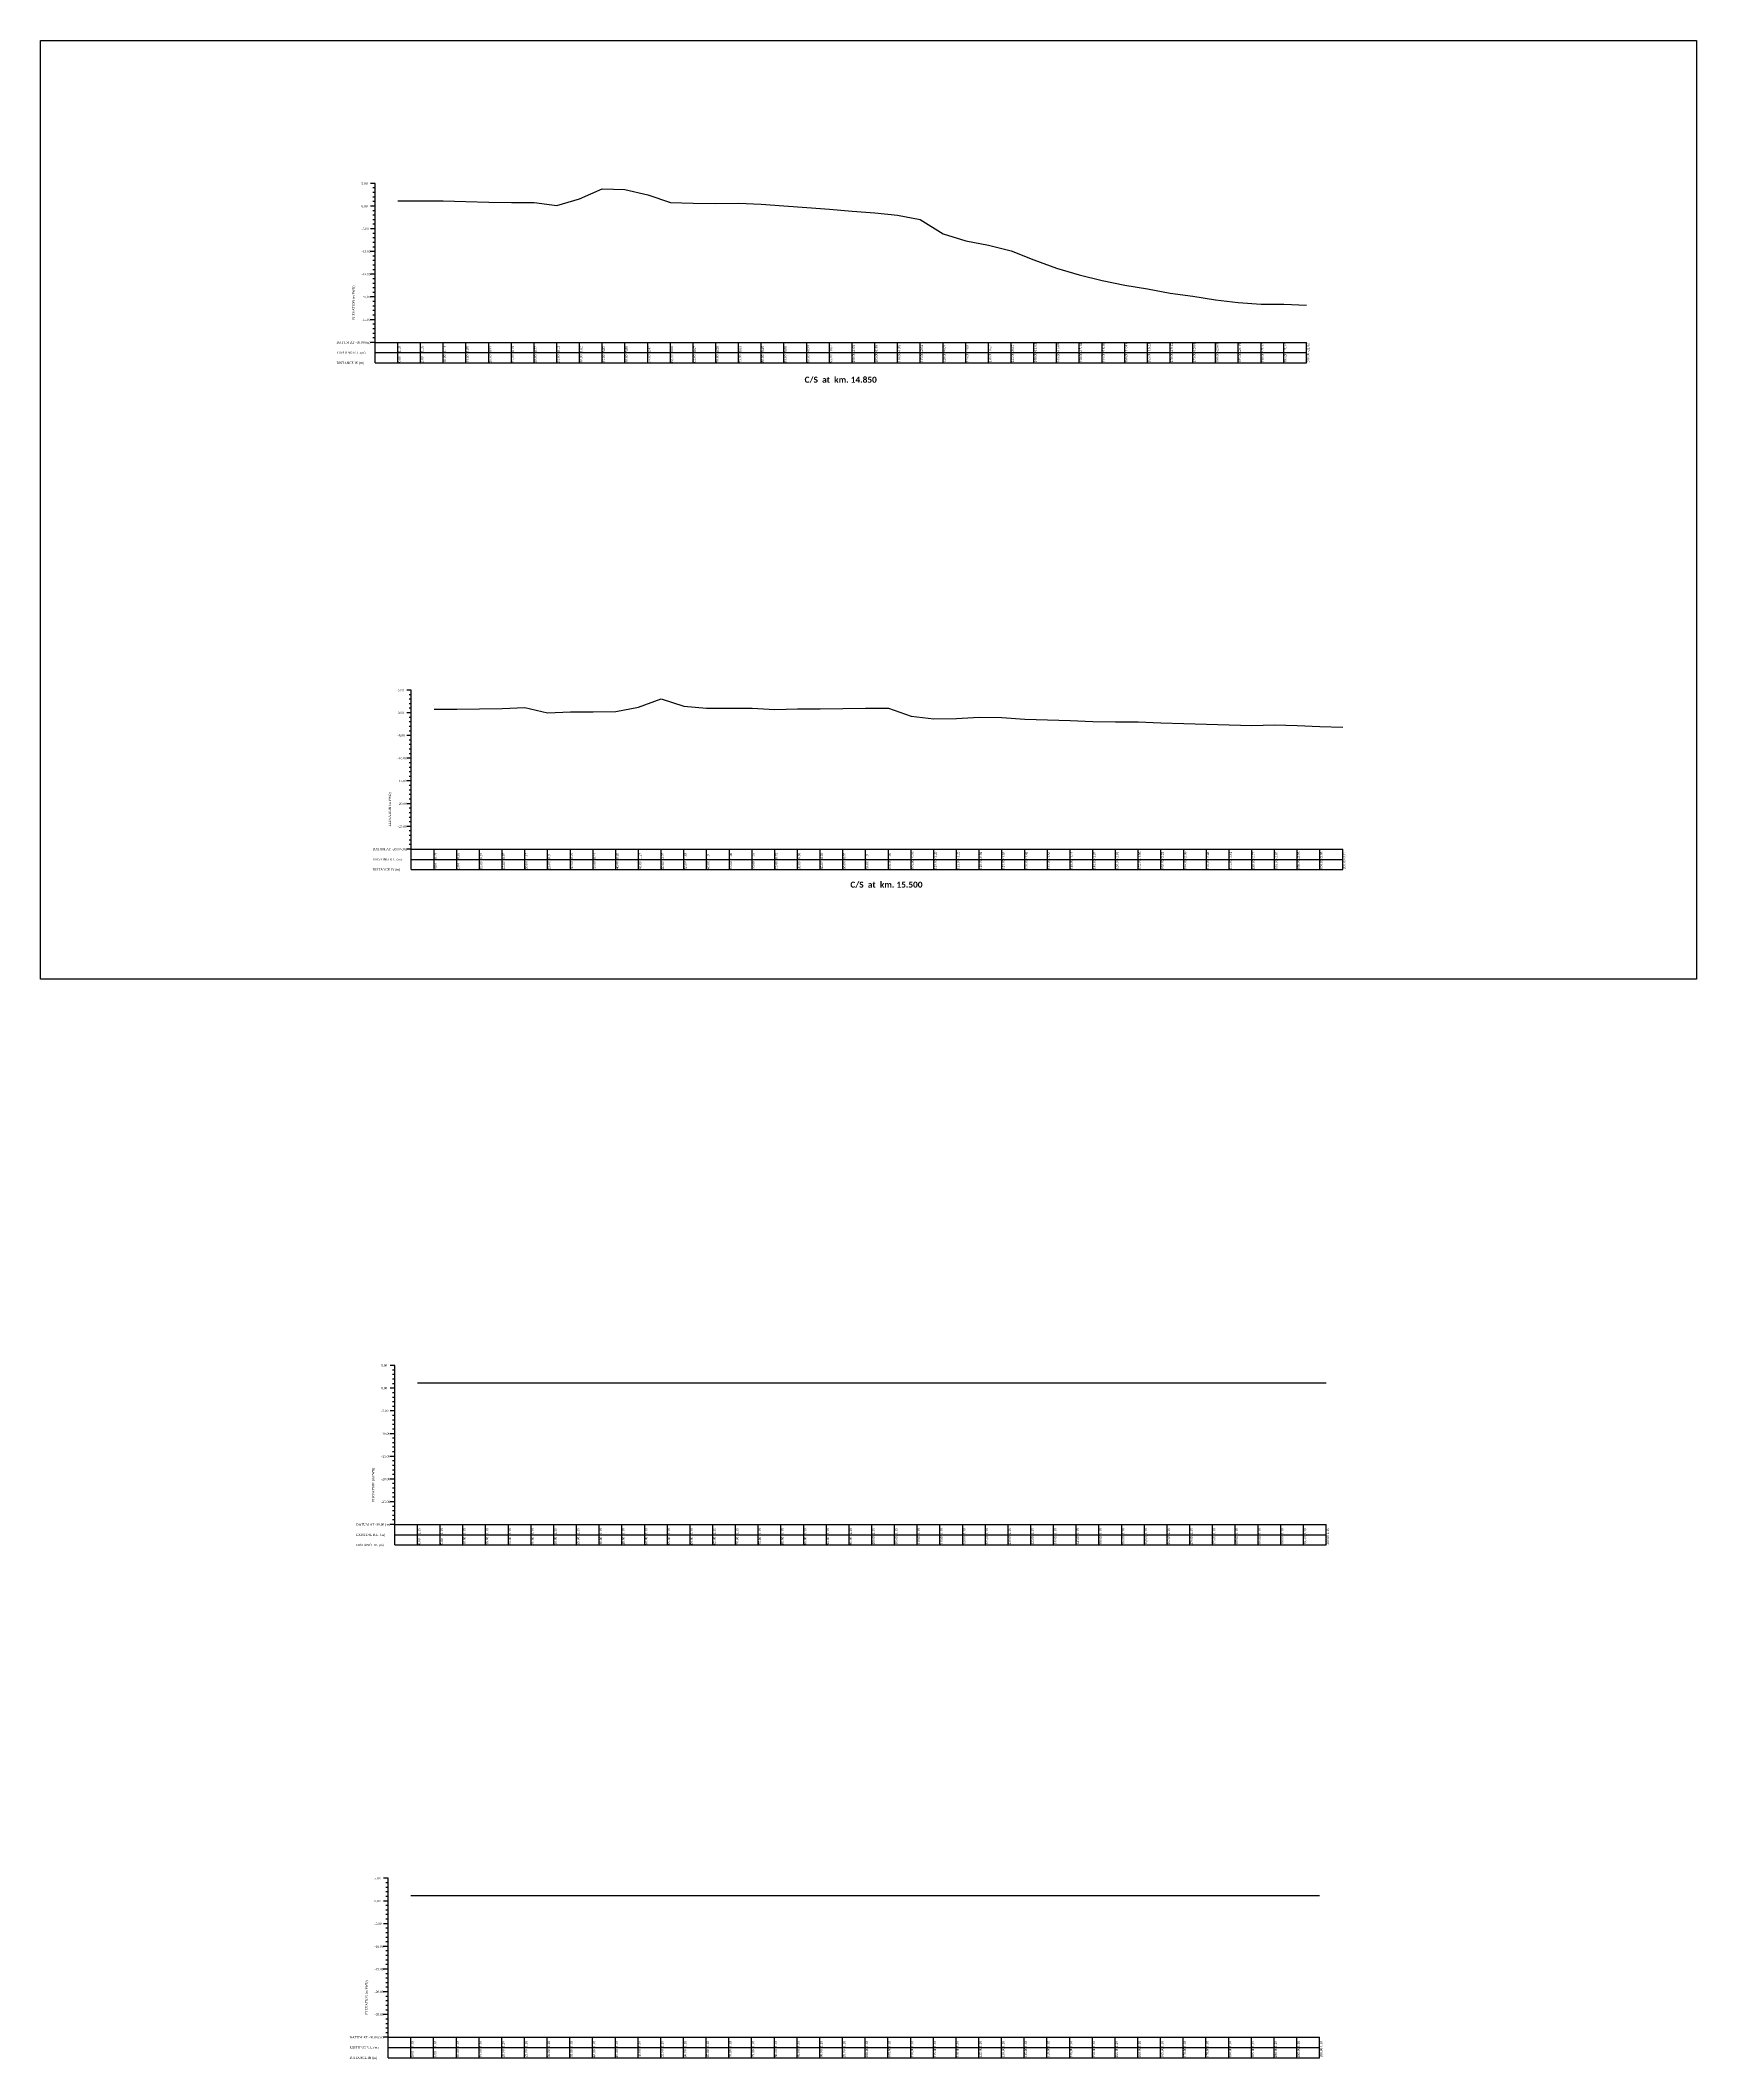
# Model space of a CAD drawing. Header units: metres. Extents: x -148477 to 168932, y -55673 to -2736.
# Drawn here: x 48241.1 to 48605.6, y -25485.1 to -25040.5 of the extents above; entities that cross this region are included whole.
import ezdxf

# ---------------------------------------------------------------- set-up
doc = ezdxf.new("R2010")
doc.units = ezdxf.units.M
doc.styles.add('liza', font='times.ttf', dxfattribs={"height": 2})
doc.styles.get("Standard").update_dxf_attribs({"font": 'times.ttf'})

msp = doc.modelspace()

# ---------------------------------------------------------------- linework, layer by layer
at = {"color": 6, "linetype": 'Continuous', "lineweight": -3, "ltscale": 0.5}
for p, q in [((48314.7465, -25072.0345), (48313.7465, -25072.0345)), ((48314.7465, -25073.0345), (48314.2465, -25073.0345)), ((48314.7465, -25074.0345), (48314.2465, -25074.0345)), ((48314.7465, -25075.0345), (48314.2465, -25075.0345)), ((48314.7465, -25111.5345), (48314.7465, -25072.0345)), ((48314.7465, -25077.0345), (48313.7465, -25077.0345)), ((48314.7465, -25076.0345), (48314.2465, -25076.0345)), ((48314.7465, -25078.0345), (48314.2465, -25078.0345)), ((48314.7465, -25079.0345), (48314.2465, -25079.0345)), ((48314.7465, -25082.0345), (48313.7465, -25082.0345)), ((48314.7465, -25080.0345), (48314.2465, -25080.0345)), ((48314.7465, -25081.0345), (48314.2465, -25081.0345)), ((48314.7465, -25083.0345), (48314.2465, -25083.0345)), ((48314.7465, -25084.0345), (48314.2465, -25084.0345)), ((48314.7465, -25087.0345), (48313.7465, -25087.0345)), ((48314.7465, -25085.0345), (48314.2465, -25085.0345)), ((48314.7465, -25086.0345), (48314.2465, -25086.0345)), ((48314.7465, -25088.0345), (48314.2465, -25088.0345)), ((48314.7465, -25092.0345), (48313.7465, -25092.0345)), ((48314.7465, -25089.0345), (48314.2465, -25089.0345)), ((48314.7465, -25090.0345), (48314.2465, -25090.0345)), ((48314.7465, -25091.0345), (48314.2465, -25091.0345)), ((48314.7465, -25093.0345), (48314.2465, -25093.0345)), ((48314.7465, -25097.0345), (48313.7465, -25097.0345)), ((48314.7465, -25094.0345), (48314.2465, -25094.0345)), ((48314.7465, -25095.0345), (48314.2465, -25095.0345)), ((48314.7465, -25096.0345), (48314.2465, -25096.0345)), ((48314.7465, -25102.0345), (48313.7465, -25102.0345)), ((48314.7465, -25098.0345), (48314.2465, -25098.0345)), ((48314.7465, -25099.0345), (48314.2465, -25099.0345)), ((48314.7465, -25100.0345), (48314.2465, -25100.0345)), ((48314.7465, -25101.0345), (48314.2465, -25101.0345)), ((48314.7465, -25103.0345), (48314.2465, -25103.0345)), ((48314.7465, -25104.0345), (48314.2465, -25104.0345)), ((48314.7465, -25105.0345), (48314.2465, -25105.0345)), ((48314.7465, -25106.0345), (48314.2465, -25106.0345)), ((48314.7465, -25107.0345), (48313.7465, -25107.0345)), ((48314.7465, -25107.0345), (48519.7465, -25107.0345)), ((48314.7465, -25109.2845), (48519.7465, -25109.2845)), ((48319.7465, -25111.5345), (48319.7465, -25107.0345)), ((48324.7465, -25111.5345), (48324.7465, -25107.0345)), ((48329.7465, -25111.5345), (48329.7465, -25107.0345)), ((48334.7465, -25111.5345), (48334.7465, -25107.0345)), ((48339.7465, -25111.5345), (48339.7465, -25107.0345)), ((48344.7465, -25111.5345), (48344.7465, -25107.0345)), ((48349.7465, -25111.5345), (48349.7465, -25107.0345)), ((48354.7465, -25111.5345), (48354.7465, -25107.0345)), ((48359.7465, -25111.5345), (48359.7465, -25107.0345)), ((48364.7465, -25111.5345), (48364.7465, -25107.0345)), ((48369.7465, -25111.5345), (48369.7465, -25107.0345)), ((48374.7465, -25111.5345), (48374.7465, -25107.0345)), ((48379.7465, -25111.5345), (48379.7465, -25107.0345)), ((48384.7465, -25111.5345), (48384.7465, -25107.0345)), ((48389.7465, -25111.5345), (48389.7465, -25107.0345)), ((48394.7465, -25111.5345), (48394.7465, -25107.0345)), ((48399.7465, -25111.5345), (48399.7465, -25107.0345)), ((48404.7465, -25111.5345), (48404.7465, -25107.0345)), ((48409.7465, -25111.5345), (48409.7465, -25107.0345)), ((48414.7465, -25111.5345), (48414.7465, -25107.0345)), ((48419.7465, -25111.5345), (48419.7465, -25107.0345)), ((48424.7465, -25111.5345), (48424.7465, -25107.0345)), ((48429.7465, -25111.5345), (48429.7465, -25107.0345)), ((48434.7465, -25111.5345), (48434.7465, -25107.0345)), ((48439.7465, -25111.5345), (48439.7465, -25107.0345)), ((48444.7465, -25111.5345), (48444.7465, -25107.0345)), ((48449.7465, -25111.5345), (48449.7465, -25107.0345)), ((48454.7465, -25111.5345), (48454.7465, -25107.0345)), ((48459.7465, -25111.5345), (48459.7465, -25107.0345)), ((48464.7465, -25111.5345), (48464.7465, -25107.0345)), ((48469.7465, -25111.5345), (48469.7465, -25107.0345)), ((48474.7465, -25111.5345), (48474.7465, -25107.0345)), ((48479.7465, -25111.5345), (48479.7465, -25107.0345)), ((48484.7465, -25111.5345), (48484.7465, -25107.0345)), ((48489.7465, -25111.5345), (48489.7465, -25107.0345)), ((48494.7465, -25111.5345), (48494.7465, -25107.0345)), ((48499.7465, -25111.5345), (48499.7465, -25107.0345)), ((48504.7465, -25111.5345), (48504.7465, -25107.0345)), ((48509.7465, -25111.5345), (48509.7465, -25107.0345)), ((48514.7465, -25111.5345), (48514.7465, -25107.0345)), ((48519.7465, -25111.5345), (48519.7465, -25107.0345)), ((48314.7465, -25111.5345), (48519.7465, -25111.5345)), ((48322.72, -25183.5842), (48321.72, -25183.5842)), ((48322.72, -25184.5842), (48322.22, -25184.5842)), ((48322.72, -25185.5842), (48322.22, -25185.5842)), ((48322.72, -25223.0842), (48322.72, -25183.5842)), ((48322.72, -25188.5842), (48321.72, -25188.5842)), ((48322.72, -25186.5842), (48322.22, -25186.5842)), ((48322.72, -25187.5842), (48322.22, -25187.5842)), ((48322.72, -25189.5842), (48322.22, -25189.5842)), ((48322.72, -25190.5842), (48322.22, -25190.5842)), ((48322.72, -25193.5842), (48321.72, -25193.5842)), ((48322.72, -25191.5842), (48322.22, -25191.5842)), ((48322.72, -25192.5842), (48322.22, -25192.5842)), ((48322.72, -25194.5842), (48322.22, -25194.5842)), ((48322.72, -25198.5842), (48321.72, -25198.5842)), ((48322.72, -25195.5842), (48322.22, -25195.5842)), ((48322.72, -25196.5842), (48322.22, -25196.5842)), ((48322.72, -25197.5842), (48322.22, -25197.5842)), ((48322.72, -25199.5842), (48322.22, -25199.5842)), ((48322.72, -25203.5842), (48321.72, -25203.5842)), ((48322.72, -25200.5842), (48322.22, -25200.5842)), ((48322.72, -25201.5842), (48322.22, -25201.5842)), ((48322.72, -25202.5842), (48322.22, -25202.5842)), ((48322.72, -25208.5842), (48321.72, -25208.5842)), ((48322.72, -25204.5842), (48322.22, -25204.5842)), ((48322.72, -25205.5842), (48322.22, -25205.5842)), ((48322.72, -25206.5842), (48322.22, -25206.5842)), ((48322.72, -25207.5842), (48322.22, -25207.5842)), ((48322.72, -25209.5842), (48322.22, -25209.5842)), ((48322.72, -25210.5842), (48322.22, -25210.5842)), ((48322.72, -25211.5842), (48322.22, -25211.5842)), ((48322.72, -25212.5842), (48322.22, -25212.5842)), ((48322.72, -25213.5842), (48321.72, -25213.5842)), ((48322.72, -25214.5842), (48322.22, -25214.5842)), ((48322.72, -25215.5842), (48322.22, -25215.5842)), ((48322.72, -25216.5842), (48322.22, -25216.5842)), ((48322.72, -25217.5842), (48322.22, -25217.5842)), ((48322.72, -25218.5842), (48321.72, -25218.5842)), ((48322.72, -25218.5842), (48527.72, -25218.5842)), ((48322.72, -25220.8342), (48527.72, -25220.8342)), ((48327.72, -25223.0842), (48327.72, -25218.5842)), ((48332.72, -25223.0842), (48332.72, -25218.5842)), ((48337.72, -25223.0842), (48337.72, -25218.5842)), ((48342.72, -25223.0842), (48342.72, -25218.5842)), ((48347.72, -25223.0842), (48347.72, -25218.5842)), ((48352.72, -25223.0842), (48352.72, -25218.5842)), ((48357.72, -25223.0842), (48357.72, -25218.5842)), ((48362.72, -25223.0842), (48362.72, -25218.5842)), ((48367.72, -25223.0842), (48367.72, -25218.5842)), ((48372.72, -25223.0842), (48372.72, -25218.5842)), ((48377.72, -25223.0842), (48377.72, -25218.5842)), ((48382.72, -25223.0842), (48382.72, -25218.5842)), ((48387.72, -25223.0842), (48387.72, -25218.5842)), ((48392.72, -25223.0842), (48392.72, -25218.5842)), ((48397.72, -25223.0842), (48397.72, -25218.5842)), ((48402.72, -25223.0842), (48402.72, -25218.5842)), ((48407.72, -25223.0842), (48407.72, -25218.5842)), ((48412.72, -25223.0842), (48412.72, -25218.5842)), ((48417.72, -25223.0842), (48417.72, -25218.5842)), ((48422.72, -25223.0842), (48422.72, -25218.5842)), ((48427.72, -25223.0842), (48427.72, -25218.5842)), ((48432.72, -25223.0842), (48432.72, -25218.5842)), ((48437.72, -25223.0842), (48437.72, -25218.5842)), ((48442.72, -25223.0842), (48442.72, -25218.5842)), ((48447.72, -25223.0842), (48447.72, -25218.5842)), ((48452.72, -25223.0842), (48452.72, -25218.5842)), ((48457.72, -25223.0842), (48457.72, -25218.5842)), ((48462.72, -25223.0842), (48462.72, -25218.5842)), ((48467.72, -25223.0842), (48467.72, -25218.5842)), ((48472.72, -25223.0842), (48472.72, -25218.5842)), ((48477.72, -25223.0842), (48477.72, -25218.5842)), ((48482.72, -25223.0842), (48482.72, -25218.5842)), ((48487.72, -25223.0842), (48487.72, -25218.5842)), ((48492.72, -25223.0842), (48492.72, -25218.5842)), ((48497.72, -25223.0842), (48497.72, -25218.5842)), ((48502.72, -25223.0842), (48502.72, -25218.5842)), ((48507.72, -25223.0842), (48507.72, -25218.5842)), ((48512.72, -25223.0842), (48512.72, -25218.5842)), ((48517.72, -25223.0842), (48517.72, -25218.5842)), ((48522.72, -25223.0842), (48522.72, -25218.5842)), ((48527.72, -25223.0842), (48527.72, -25218.5842)), ((48322.72, -25223.0842), (48527.72, -25223.0842)), ((48319.0794, -25332.2682), (48318.0794, -25332.2682)), ((48319.0794, -25371.7682), (48319.0794, -25332.2682)), ((48319.0794, -25337.2682), (48318.0794, -25337.2682)), ((48319.0794, -25333.2682), (48318.5794, -25333.2682)), ((48319.0794, -25334.2682), (48318.5794, -25334.2682)), ((48319.0794, -25335.2682), (48318.5794, -25335.2682)), ((48319.0794, -25336.2682), (48318.5794, -25336.2682)), ((48324.0794, -25336.0882), (48329.0794, -25336.0882)), ((48329.0794, -25336.0882), (48334.0794, -25336.0882)), ((48334.0794, -25336.0882), (48339.0794, -25336.0882)), ((48339.0794, -25336.0882), (48344.0794, -25336.0882)), ((48344.0794, -25336.0882), (48349.0794, -25336.0882)), ((48349.0794, -25336.0882), (48354.0794, -25336.0882)), ((48354.0794, -25336.0882), (48359.0794, -25336.0882)), ((48359.0794, -25336.0882), (48364.0794, -25336.0882)), ((48364.0794, -25336.0882), (48369.0794, -25336.0882)), ((48369.0794, -25336.0882), (48374.0794, -25336.0882)), ((48374.0794, -25336.0882), (48379.0794, -25336.0882)), ((48379.0794, -25336.0882), (48384.0794, -25336.0882)), ((48384.0794, -25336.0882), (48389.0794, -25336.0882)), ((48389.0794, -25336.0882), (48394.0794, -25336.0882)), ((48394.0794, -25336.0882), (48399.0794, -25336.0882)), ((48399.0794, -25336.0882), (48404.0794, -25336.0882)), ((48404.0794, -25336.0882), (48409.0794, -25336.0882)), ((48409.0794, -25336.0882), (48414.0794, -25336.0882)), ((48414.0794, -25336.0882), (48419.0794, -25336.0882)), ((48419.0794, -25336.0882), (48424.0794, -25336.0882)), ((48424.0794, -25336.0882), (48429.0794, -25336.0882)), ((48429.0794, -25336.0882), (48434.0794, -25336.0882)), ((48434.0794, -25336.0882), (48439.0794, -25336.0882)), ((48439.0794, -25336.0882), (48444.0794, -25336.0882)), ((48444.0794, -25336.0882), (48449.0794, -25336.0882)), ((48449.0794, -25336.0882), (48454.0794, -25336.0882)), ((48454.0794, -25336.0882), (48459.0794, -25336.0882)), ((48459.0794, -25336.0882), (48464.0794, -25336.0882)), ((48464.0794, -25336.0882), (48469.0794, -25336.0882)), ((48469.0794, -25336.0882), (48474.0794, -25336.0882)), ((48474.0794, -25336.0882), (48479.0794, -25336.0882)), ((48479.0794, -25336.0882), (48484.0794, -25336.0882)), ((48484.0794, -25336.0882), (48489.0794, -25336.0882)), ((48489.0794, -25336.0882), (48494.0794, -25336.0882)), ((48494.0794, -25336.0882), (48499.0794, -25336.0882)), ((48499.0794, -25336.0882), (48504.0794, -25336.0882)), ((48504.0794, -25336.0882), (48509.0794, -25336.0882)), ((48509.0794, -25336.0882), (48514.0794, -25336.0882)), ((48514.0794, -25336.0882), (48519.0794, -25336.0882)), ((48519.0794, -25336.0882), (48524.0794, -25336.0882)), ((48319.0794, -25338.2682), (48318.5794, -25338.2682)), ((48319.0794, -25339.2682), (48318.5794, -25339.2682)), ((48319.0794, -25340.2682), (48318.5794, -25340.2682)), ((48319.0794, -25341.2682), (48318.5794, -25341.2682)), ((48319.0794, -25342.2682), (48318.0794, -25342.2682)), ((48319.0794, -25343.2682), (48318.5794, -25343.2682)), ((48319.0794, -25344.2682), (48318.5794, -25344.2682)), ((48319.0794, -25345.2682), (48318.5794, -25345.2682)), ((48319.0794, -25346.2682), (48318.5794, -25346.2682)), ((48319.0794, -25347.2682), (48318.0794, -25347.2682)), ((48319.0794, -25348.2682), (48318.5794, -25348.2682)), ((48319.0794, -25349.2682), (48318.5794, -25349.2682)), ((48319.0794, -25350.2682), (48318.5794, -25350.2682)), ((48319.0794, -25352.2682), (48318.0794, -25352.2682)), ((48319.0794, -25351.2682), (48318.5794, -25351.2682)), ((48319.0794, -25353.2682), (48318.5794, -25353.2682)), ((48319.0794, -25354.2682), (48318.5794, -25354.2682)), ((48319.0794, -25355.2682), (48318.5794, -25355.2682)), ((48319.0794, -25357.2682), (48318.0794, -25357.2682)), ((48319.0794, -25356.2682), (48318.5794, -25356.2682)), ((48319.0794, -25358.2682), (48318.5794, -25358.2682)), ((48319.0794, -25359.2682), (48318.5794, -25359.2682)), ((48319.0794, -25362.2682), (48318.0794, -25362.2682)), ((48319.0794, -25360.2682), (48318.5794, -25360.2682)), ((48319.0794, -25361.2682), (48318.5794, -25361.2682)), ((48319.0794, -25363.2682), (48318.5794, -25363.2682)), ((48319.0794, -25364.2682), (48318.5794, -25364.2682)), ((48319.0794, -25367.2682), (48318.0794, -25367.2682)), ((48319.0794, -25365.2682), (48318.5794, -25365.2682)), ((48319.0794, -25366.2682), (48318.5794, -25366.2682)), ((48319.0794, -25367.2682), (48524.0794, -25367.2682)), ((48324.0794, -25371.7682), (48324.0794, -25367.2682)), ((48329.0794, -25371.7682), (48329.0794, -25367.2682)), ((48334.0794, -25371.7682), (48334.0794, -25367.2682)), ((48339.0794, -25371.7682), (48339.0794, -25367.2682)), ((48344.0794, -25371.7682), (48344.0794, -25367.2682)), ((48349.0794, -25371.7682), (48349.0794, -25367.2682)), ((48354.0794, -25371.7682), (48354.0794, -25367.2682)), ((48359.0794, -25371.7682), (48359.0794, -25367.2682)), ((48364.0794, -25371.7682), (48364.0794, -25367.2682)), ((48369.0794, -25371.7682), (48369.0794, -25367.2682)), ((48374.0794, -25371.7682), (48374.0794, -25367.2682)), ((48379.0794, -25371.7682), (48379.0794, -25367.2682)), ((48384.0794, -25371.7682), (48384.0794, -25367.2682)), ((48389.0794, -25371.7682), (48389.0794, -25367.2682)), ((48394.0794, -25371.7682), (48394.0794, -25367.2682)), ((48399.0794, -25371.7682), (48399.0794, -25367.2682)), ((48404.0794, -25371.7682), (48404.0794, -25367.2682)), ((48409.0794, -25371.7682), (48409.0794, -25367.2682)), ((48414.0794, -25371.7682), (48414.0794, -25367.2682)), ((48419.0794, -25371.7682), (48419.0794, -25367.2682)), ((48424.0794, -25371.7682), (48424.0794, -25367.2682)), ((48429.0794, -25371.7682), (48429.0794, -25367.2682)), ((48434.0794, -25371.7682), (48434.0794, -25367.2682)), ((48439.0794, -25371.7682), (48439.0794, -25367.2682)), ((48444.0794, -25371.7682), (48444.0794, -25367.2682)), ((48449.0794, -25371.7682), (48449.0794, -25367.2682)), ((48454.0794, -25371.7682), (48454.0794, -25367.2682)), ((48459.0794, -25371.7682), (48459.0794, -25367.2682)), ((48464.0794, -25371.7682), (48464.0794, -25367.2682)), ((48469.0794, -25371.7682), (48469.0794, -25367.2682)), ((48474.0794, -25371.7682), (48474.0794, -25367.2682)), ((48479.0794, -25371.7682), (48479.0794, -25367.2682)), ((48484.0794, -25371.7682), (48484.0794, -25367.2682)), ((48489.0794, -25371.7682), (48489.0794, -25367.2682)), ((48494.0794, -25371.7682), (48494.0794, -25367.2682)), ((48499.0794, -25371.7682), (48499.0794, -25367.2682)), ((48504.0794, -25371.7682), (48504.0794, -25367.2682)), ((48509.0794, -25371.7682), (48509.0794, -25367.2682)), ((48514.0794, -25371.7682), (48514.0794, -25367.2682)), ((48519.0794, -25371.7682), (48519.0794, -25367.2682)), ((48524.0794, -25371.7682), (48524.0794, -25367.2682)), ((48319.0794, -25369.5182), (48524.0794, -25369.5182)), ((48319.0794, -25371.7682), (48524.0794, -25371.7682)), ((48317.6278, -25445.1511), (48316.6278, -25445.1511)), ((48317.6278, -25446.1511), (48317.1278, -25446.1511)), ((48317.6278, -25447.1511), (48317.1278, -25447.1511)), ((48317.6278, -25448.1511), (48317.1278, -25448.1511)), ((48317.6278, -25484.6511), (48317.6278, -25445.1511)), ((48317.6278, -25450.1511), (48316.6278, -25450.1511)), ((48317.6278, -25449.1511), (48317.1278, -25449.1511)), ((48317.6278, -25451.1511), (48317.1278, -25451.1511)), ((48317.6278, -25452.1511), (48317.1278, -25452.1511)), ((48317.6278, -25453.1511), (48317.1278, -25453.1511)), ((48322.6278, -25448.9711), (48327.6278, -25448.9711)), ((48327.6278, -25448.9711), (48332.6278, -25448.9711)), ((48332.6278, -25448.9711), (48337.6278, -25448.9711)), ((48337.6278, -25448.9711), (48342.6278, -25448.9711)), ((48342.6278, -25448.9711), (48347.6278, -25448.9711)), ((48347.6278, -25448.9711), (48352.6278, -25448.9711)), ((48352.6278, -25448.9711), (48357.6278, -25448.9711)), ((48357.6278, -25448.9711), (48362.6278, -25448.9711)), ((48362.6278, -25448.9711), (48367.6278, -25448.9711)), ((48367.6278, -25448.9711), (48372.6278, -25448.9711)), ((48372.6278, -25448.9711), (48377.6278, -25448.9711)), ((48377.6278, -25448.9711), (48382.6278, -25448.9711)), ((48382.6278, -25448.9711), (48387.6278, -25448.9711)), ((48387.6278, -25448.9711), (48392.6278, -25448.9711)), ((48392.6278, -25448.9711), (48397.6278, -25448.9711)), ((48397.6278, -25448.9711), (48402.6278, -25448.9711)), ((48402.6278, -25448.9711), (48407.6278, -25448.9711)), ((48407.6278, -25448.9711), (48412.6278, -25448.9711)), ((48412.6278, -25448.9711), (48417.6278, -25448.9711)), ((48417.6278, -25448.9711), (48422.6278, -25448.9711)), ((48422.6278, -25448.9711), (48427.6278, -25448.9711)), ((48427.6278, -25448.9711), (48432.6278, -25448.9711)), ((48432.6278, -25448.9711), (48437.6278, -25448.9711)), ((48437.6278, -25448.9711), (48442.6278, -25448.9711)), ((48442.6278, -25448.9711), (48447.6278, -25448.9711)), ((48447.6278, -25448.9711), (48452.6278, -25448.9711)), ((48452.6278, -25448.9711), (48457.6278, -25448.9711)), ((48457.6278, -25448.9711), (48462.6278, -25448.9711)), ((48462.6278, -25448.9711), (48467.6278, -25448.9711)), ((48467.6278, -25448.9711), (48472.6278, -25448.9711)), ((48472.6278, -25448.9711), (48477.6278, -25448.9711)), ((48477.6278, -25448.9711), (48482.6278, -25448.9711)), ((48482.6278, -25448.9711), (48487.6278, -25448.9711)), ((48487.6278, -25448.9711), (48492.6278, -25448.9711)), ((48492.6278, -25448.9711), (48497.6278, -25448.9711)), ((48497.6278, -25448.9711), (48502.6278, -25448.9711)), ((48502.6278, -25448.9711), (48507.6278, -25448.9711)), ((48507.6278, -25448.9711), (48512.6278, -25448.9711)), ((48512.6278, -25448.9711), (48517.6278, -25448.9711)), ((48517.6278, -25448.9711), (48522.6278, -25448.9711)), ((48317.6278, -25455.1511), (48316.6278, -25455.1511)), ((48317.6278, -25454.1511), (48317.1278, -25454.1511)), ((48317.6278, -25456.1511), (48317.1278, -25456.1511)), ((48317.6278, -25457.1511), (48317.1278, -25457.1511)), ((48317.6278, -25460.1511), (48316.6278, -25460.1511)), ((48317.6278, -25458.1511), (48317.1278, -25458.1511)), ((48317.6278, -25459.1511), (48317.1278, -25459.1511)), ((48317.6278, -25461.1511), (48317.1278, -25461.1511)), ((48317.6278, -25465.1511), (48316.6278, -25465.1511)), ((48317.6278, -25462.1511), (48317.1278, -25462.1511)), ((48317.6278, -25463.1511), (48317.1278, -25463.1511)), ((48317.6278, -25464.1511), (48317.1278, -25464.1511)), ((48317.6278, -25466.1511), (48317.1278, -25466.1511)), ((48317.6278, -25470.1511), (48316.6278, -25470.1511)), ((48317.6278, -25467.1511), (48317.1278, -25467.1511)), ((48317.6278, -25468.1511), (48317.1278, -25468.1511)), ((48317.6278, -25469.1511), (48317.1278, -25469.1511)), ((48317.6278, -25475.1511), (48316.6278, -25475.1511)), ((48317.6278, -25471.1511), (48317.1278, -25471.1511)), ((48317.6278, -25472.1511), (48317.1278, -25472.1511)), ((48317.6278, -25473.1511), (48317.1278, -25473.1511)), ((48317.6278, -25474.1511), (48317.1278, -25474.1511)), ((48317.6278, -25476.1511), (48317.1278, -25476.1511)), ((48317.6278, -25477.1511), (48317.1278, -25477.1511)), ((48317.6278, -25478.1511), (48317.1278, -25478.1511)), ((48317.6278, -25479.1511), (48317.1278, -25479.1511)), ((48317.6278, -25480.1511), (48316.6278, -25480.1511)), ((48317.6278, -25480.1511), (48522.6278, -25480.1511)), ((48317.6278, -25482.4011), (48522.6278, -25482.4011)), ((48322.6278, -25484.6511), (48322.6278, -25480.1511)), ((48327.6278, -25484.6511), (48327.6278, -25480.1511)), ((48332.6278, -25484.6511), (48332.6278, -25480.1511)), ((48337.6278, -25484.6511), (48337.6278, -25480.1511)), ((48342.6278, -25484.6511), (48342.6278, -25480.1511)), ((48347.6278, -25484.6511), (48347.6278, -25480.1511)), ((48352.6278, -25484.6511), (48352.6278, -25480.1511)), ((48357.6278, -25484.6511), (48357.6278, -25480.1511)), ((48362.6278, -25484.6511), (48362.6278, -25480.1511)), ((48367.6278, -25484.6511), (48367.6278, -25480.1511)), ((48372.6278, -25484.6511), (48372.6278, -25480.1511)), ((48377.6278, -25484.6511), (48377.6278, -25480.1511)), ((48382.6278, -25484.6511), (48382.6278, -25480.1511)), ((48387.6278, -25484.6511), (48387.6278, -25480.1511)), ((48392.6278, -25484.6511), (48392.6278, -25480.1511)), ((48397.6278, -25484.6511), (48397.6278, -25480.1511)), ((48402.6278, -25484.6511), (48402.6278, -25480.1511)), ((48407.6278, -25484.6511), (48407.6278, -25480.1511)), ((48412.6278, -25484.6511), (48412.6278, -25480.1511)), ((48417.6278, -25484.6511), (48417.6278, -25480.1511)), ((48422.6278, -25484.6511), (48422.6278, -25480.1511)), ((48427.6278, -25484.6511), (48427.6278, -25480.1511)), ((48432.6278, -25484.6511), (48432.6278, -25480.1511)), ((48437.6278, -25484.6511), (48437.6278, -25480.1511)), ((48442.6278, -25484.6511), (48442.6278, -25480.1511)), ((48447.6278, -25484.6511), (48447.6278, -25480.1511)), ((48452.6278, -25484.6511), (48452.6278, -25480.1511)), ((48457.6278, -25484.6511), (48457.6278, -25480.1511)), ((48462.6278, -25484.6511), (48462.6278, -25480.1511)), ((48467.6278, -25484.6511), (48467.6278, -25480.1511)), ((48472.6278, -25484.6511), (48472.6278, -25480.1511)), ((48477.6278, -25484.6511), (48477.6278, -25480.1511)), ((48482.6278, -25484.6511), (48482.6278, -25480.1511)), ((48487.6278, -25484.6511), (48487.6278, -25480.1511)), ((48492.6278, -25484.6511), (48492.6278, -25480.1511)), ((48497.6278, -25484.6511), (48497.6278, -25480.1511)), ((48502.6278, -25484.6511), (48502.6278, -25480.1511)), ((48507.6278, -25484.6511), (48507.6278, -25480.1511)), ((48512.6278, -25484.6511), (48512.6278, -25480.1511)), ((48517.6278, -25484.6511), (48517.6278, -25480.1511)), ((48522.6278, -25484.6511), (48522.6278, -25480.1511)), ((48317.6278, -25484.6511), (48522.6278, -25484.6511))]:
    msp.add_line(p, q, dxfattribs=at)
msp.add_lwpolyline([(48241.0728, -25040.5437), (48605.6196, -25040.5437), (48605.6196, -25247.1853), (48241.0728, -25247.1853)], close=True, dxfattribs=at)
for points in [[(48319.7465, -25075.8545), (48324.7465, -25075.8745), (48329.7465, -25075.8945), (48334.7465, -25075.9845), (48339.7465, -25076.1245), (48344.7465, -25076.2445), (48349.7465, -25076.2645), (48354.7465, -25076.9245), (48359.7465, -25075.4145), (48364.7465, -25073.2145), (48369.7465, -25073.3545), (48374.7465, -25074.5645), (48379.7465, -25076.2345), (48384.7465, -25076.3645), (48389.7465, -25076.4545), (48394.7465, -25076.4045), (48399.7465, -25076.5845), (48404.7465, -25076.9545), (48409.7465, -25077.3245), (48414.7465, -25077.7045), (48419.7465, -25078.1145), (48424.7465, -25078.5245), (48429.7465, -25079.0245), (48434.7465, -25079.9745), (48439.7465, -25083.1245), (48444.7465, -25084.6645), (48449.7465, -25085.6045), (48454.7465, -25086.8845), (48459.7465, -25088.8645), (48464.7465, -25090.6945), (48469.7465, -25092.1745), (48474.7465, -25093.3945), (48479.7465, -25094.4645), (48484.7465, -25095.2645), (48489.7465, -25096.1845), (48494.7465, -25096.8745), (48499.7465, -25097.6345), (48504.7465, -25098.2245), (48509.7465, -25098.6045), (48514.7465, -25098.6045), (48519.7465, -25098.8545)], [(48327.72, -25187.7942), (48332.72, -25187.7542), (48337.72, -25187.7142), (48342.72, -25187.6142), (48347.72, -25187.4142), (48352.72, -25188.5742), (48357.72, -25188.3342), (48362.72, -25188.3542), (48367.72, -25188.3042), (48372.72, -25187.3142), (48377.72, -25185.5142), (48382.72, -25187.1042), (48387.72, -25187.5742), (48392.72, -25187.5242), (48397.72, -25187.5542), (48402.72, -25187.8342), (48407.72, -25187.7042), (48412.72, -25187.6642), (48417.72, -25187.6142), (48422.72, -25187.5742), (48427.72, -25187.5342), (48432.72, -25189.3442), (48437.72, -25189.9142), (48442.72, -25189.8142), (48447.72, -25189.5042), (48452.72, -25189.6342), (48457.72, -25190.0042), (48462.72, -25190.1042), (48467.72, -25190.2942), (48472.72, -25190.4542), (48477.72, -25190.5942), (48482.72, -25190.5442), (48487.72, -25190.8042), (48492.72, -25190.9442), (48497.72, -25191.0642), (48502.72, -25191.1942), (48507.72, -25191.3542), (48512.72, -25191.2542), (48517.72, -25191.3442), (48522.72, -25191.5642), (48527.72, -25191.7542)]]:
    msp.add_lwpolyline(points, dxfattribs=at)

# ---------------------------------------------------------------- texts
at = {"color": 6, "linetype": 'Continuous', "lineweight": -3, "ltscale": 0.5, "char_height": 0.5, "attachment_point": 1, "style": 'liza'}
for s, insert, width in [('5.00', (48311.7465, -25071.7845), 2), ('0.00', (48311.7465, -25076.7845), 2), ('-5.00', (48311.7465, -25081.7845), 2), ('-10.00', (48311.7465, -25086.7845), 2), ('-15.00', (48311.7465, -25091.7845), 2), ('-20.00', (48311.7465, -25096.7845), 2), ('-25.00', (48311.7465, -25101.7845), 2), ('DATUM AT -30.00 (m)', (48306.2465, -25106.7845), 7.5), ('EXISTING R.L. (m)', (48306.2465, -25109.0345), 7.5), ('DISTANCE IN (m)', (48306.2465, -25111.2845), 7.5), ('5.00', (48319.72, -25183.3342), 2), ('0.00', (48319.72, -25188.3342), 2), ('-5.00', (48319.72, -25193.3342), 2), ('-10.00', (48319.72, -25198.3342), 2), ('-15.00', (48319.72, -25203.3342), 2), ('-20.00', (48319.72, -25208.3342), 2), ('-25.00', (48319.72, -25213.3342), 2), ('DATUM AT -30.00 (m)', (48314.22, -25218.3342), 7.5), ('EXISTING R.L. (m)', (48314.22, -25220.5842), 7.5), ('DISTANCE IN (m)', (48314.22, -25222.8342), 7.5), ('5.00', (48316.0794, -25332.0182), 2), ('0.00', (48316.0794, -25337.0182), 2), ('-5.00', (48316.0794, -25342.0182), 2), ('-10.00', (48316.0794, -25347.0182), 2), ('-15.00', (48316.0794, -25352.0182), 2), ('-20.00', (48316.0794, -25357.0182), 2), ('-25.00', (48316.0794, -25362.0182), 2), ('DATUM AT -30.00 (m)', (48310.5794, -25367.0182), 7.5), ('EXISTING R.L. (m)', (48310.5794, -25369.2682), 7.5), ('DISTANCE IN (m)', (48310.5794, -25371.5182), 7.5), ('5.00', (48314.6278, -25444.9011), 2), ('0.00', (48314.6278, -25449.9011), 2), ('-5.00', (48314.6278, -25454.9011), 2), ('-10.00', (48314.6278, -25459.9011), 2), ('-15.00', (48314.6278, -25464.9011), 2), ('-20.00', (48314.6278, -25469.9011), 2), ('-25.00', (48314.6278, -25474.9011), 2), ('DATUM AT -30.00 (m)', (48309.1278, -25479.9011), 7.5), ('EXISTING R.L. (m)', (48309.1278, -25482.1511), 7.5), ('DISTANCE IN (m)', (48309.1278, -25484.4011), 7.5)]:
    msp.add_mtext(s, dxfattribs=dict(at, insert=insert, width=width))
at = {"color": 6, "linetype": 'Continuous', "lineweight": -3, "ltscale": 0.5, "char_height": 0.5, "attachment_point": 1, "rotation": 90, "style": 'liza'}
for s, insert, width in [('ELEVATION (m PWD)', (48309.7465, -25102.0345), 10), ('1.18', (48319.8465, -25109.1845), 2.15), ('0.00', (48319.8465, -25111.4345), 2.15), ('5.00', (48324.8465, -25111.4345), 2.15), ('1.16', (48324.8465, -25109.1845), 2.15), ('10.00', (48329.8465, -25111.4345), 2.15), ('1.14', (48329.8465, -25109.1845), 2.15), ('1.05', (48334.8465, -25109.1845), 2.15), ('15.00', (48334.8465, -25111.4345), 2.15), ('0.91', (48339.8465, -25109.1845), 2.15), ('20.00', (48339.8465, -25111.4345), 2.15), ('0.79', (48344.8465, -25109.1845), 2.15), ('25.00', (48344.8465, -25111.4345), 2.15), ('0.77', (48349.8465, -25109.1845), 2.15), ('30.00', (48349.8465, -25111.4345), 2.15), ('0.11', (48354.8465, -25109.1845), 2.15), ('35.00', (48354.8465, -25111.4345), 2.15), ('40.00', (48359.8465, -25111.4345), 2.15), ('1.62', (48359.8465, -25109.1845), 2.15), ('3.82', (48364.8465, -25109.1845), 2.15), ('45.00', (48364.8465, -25111.4345), 2.15), ('3.68', (48369.8465, -25109.1845), 2.15), ('50.00', (48369.8465, -25111.4345), 2.15), ('55.00', (48374.8465, -25111.4345), 2.15), ('2.47', (48374.8465, -25109.1845), 2.15), ('0.80', (48379.8465, -25109.1845), 2.15), ('60.00', (48379.8465, -25111.4345), 2.15), ('0.67', (48384.8465, -25109.1845), 2.15), ('65.00', (48384.8465, -25111.4345), 2.15), ('0.58', (48389.8465, -25109.1845), 2.15), ('70.00', (48389.8465, -25111.4345), 2.15), ('0.63', (48394.8465, -25109.1845), 2.15), ('75.00', (48394.8465, -25111.4345), 2.15), ('0.45', (48399.8465, -25109.1845), 2.15), ('80.00', (48399.8465, -25111.4345), 2.15), ('0.08', (48404.8465, -25109.1845), 2.15), ('85.00', (48404.8465, -25111.4345), 2.15), ('-0.29', (48409.8465, -25109.1845), 2.15), ('90.00', (48409.8465, -25111.4345), 2.15), ('-0.67', (48414.8465, -25109.1845), 2.15), ('95.00', (48414.8465, -25111.4345), 2.15), ('-1.08', (48419.8465, -25109.1845), 2.15), ('100.00', (48419.8465, -25111.4345), 2.15), ('105.00', (48424.8465, -25111.4345), 2.15), ('-1.49', (48424.8465, -25109.1845), 2.15), ('110.00', (48429.8465, -25111.4345), 2.15), ('-1.99', (48429.8465, -25109.1845), 2.15), ('115.00', (48434.8465, -25111.4345), 2.15), ('-2.94', (48434.8465, -25109.1845), 2.15), ('-6.09', (48439.8465, -25109.1845), 2.15), ('120.00', (48439.8465, -25111.4345), 2.15), ('125.00', (48444.8465, -25111.4345), 2.15), ('-7.63', (48444.8465, -25109.1845), 2.15), ('-8.57', (48449.8465, -25109.1845), 2.15), ('130.00', (48449.8465, -25111.4345), 2.15), ('-9.85', (48454.8465, -25109.1845), 2.15), ('135.00', (48454.8465, -25111.4345), 2.15), ('-11.83', (48459.8465, -25109.1845), 2.15), ('140.00', (48459.8465, -25111.4345), 2.15), ('145.00', (48464.8465, -25111.4345), 2.15), ('-13.66', (48464.8465, -25109.1845), 2.15), ('150.00', (48469.8465, -25111.4345), 2.15), ('-15.14', (48469.8465, -25109.1845), 2.15), ('155.00', (48474.8465, -25111.4345), 2.15), ('-16.36', (48474.8465, -25109.1845), 2.15), ('160.00', (48479.8465, -25111.4345), 2.15), ('-17.43', (48479.8465, -25109.1845), 2.15), ('-18.23', (48484.8465, -25109.1845), 2.15), ('165.00', (48484.8465, -25111.4345), 2.15), ('170.00', (48489.8465, -25111.4345), 2.15), ('-19.15', (48489.8465, -25109.1845), 2.15), ('-19.84', (48494.8465, -25109.1845), 2.15), ('175.00', (48494.8465, -25111.4345), 2.15), ('-20.60', (48499.8465, -25109.1845), 2.15), ('180.00', (48499.8465, -25111.4345), 2.15), ('185.00', (48504.8465, -25111.4345), 2.15), ('-21.19', (48504.8465, -25109.1845), 2.15), ('190.00', (48509.8465, -25111.4345), 2.15), ('-21.57', (48509.8465, -25109.1845), 2.15), ('195.00', (48514.8465, -25111.4345), 2.15), ('-21.57', (48514.8465, -25109.1845), 2.15), ('-21.82', (48519.8465, -25109.1845), 2.15), ('200.00', (48519.8465, -25111.4345), 2.15), ('ELEVATION (m PWD)', (48317.72, -25213.5842), 10), ('0.79', (48327.82, -25220.7342), 2.15), ('0.00', (48327.82, -25222.9842), 2.15), ('0.83', (48332.82, -25220.7342), 2.15), ('5.00', (48332.82, -25222.9842), 2.15), ('0.87', (48337.82, -25220.7342), 2.15), ('10.00', (48337.82, -25222.9842), 2.15), ('0.97', (48342.82, -25220.7342), 2.15), ('15.00', (48342.82, -25222.9842), 2.15), ('20.00', (48347.82, -25222.9842), 2.15), ('1.17', (48347.82, -25220.7342), 2.15), ('0.01', (48352.82, -25220.7342), 2.15), ('25.00', (48352.82, -25222.9842), 2.15), ('0.25', (48357.82, -25220.7342), 2.15), ('30.00', (48357.82, -25222.9842), 2.15), ('0.23', (48362.82, -25220.7342), 2.15), ('35.00', (48362.82, -25222.9842), 2.15), ('0.28', (48367.82, -25220.7342), 2.15), ('40.00', (48367.82, -25222.9842), 2.15), ('45.00', (48372.82, -25222.9842), 2.15), ('1.27', (48372.82, -25220.7342), 2.15), ('3.07', (48377.82, -25220.7342), 2.15), ('50.00', (48377.82, -25222.9842), 2.15), ('1.48', (48382.82, -25220.7342), 2.15), ('55.00', (48382.82, -25222.9842), 2.15), ('1.01', (48387.82, -25220.7342), 2.15), ('60.00', (48387.82, -25222.9842), 2.15), ('1.06', (48392.82, -25220.7342), 2.15), ('65.00', (48392.82, -25222.9842), 2.15), ('1.03', (48397.82, -25220.7342), 2.15), ('70.00', (48397.82, -25222.9842), 2.15), ('0.75', (48402.82, -25220.7342), 2.15), ('75.00', (48402.82, -25222.9842), 2.15), ('0.88', (48407.82, -25220.7342), 2.15), ('80.00', (48407.82, -25222.9842), 2.15), ('0.92', (48412.82, -25220.7342), 2.15), ('85.00', (48412.82, -25222.9842), 2.15), ('0.97', (48417.82, -25220.7342), 2.15), ('90.00', (48417.82, -25222.9842), 2.15), ('1.01', (48422.82, -25220.7342), 2.15), ('95.00', (48422.82, -25222.9842), 2.15), ('1.05', (48427.82, -25220.7342), 2.15), ('100.00', (48427.82, -25222.9842), 2.15), ('-0.76', (48432.82, -25220.7342), 2.15), ('105.00', (48432.82, -25222.9842), 2.15), ('110.00', (48437.82, -25222.9842), 2.15), ('-1.33', (48437.82, -25220.7342), 2.15), ('115.00', (48442.82, -25222.9842), 2.15), ('-1.23', (48442.82, -25220.7342), 2.15), ('-0.92', (48447.82, -25220.7342), 2.15), ('120.00', (48447.82, -25222.9842), 2.15), ('-1.05', (48452.82, -25220.7342), 2.15), ('125.00', (48452.82, -25222.9842), 2.15), ('130.00', (48457.82, -25222.9842), 2.15), ('-1.42', (48457.82, -25220.7342), 2.15), ('135.00', (48462.82, -25222.9842), 2.15), ('-1.52', (48462.82, -25220.7342), 2.15), ('140.00', (48467.82, -25222.9842), 2.15), ('-1.71', (48467.82, -25220.7342), 2.15), ('-1.87', (48472.82, -25220.7342), 2.15), ('145.00', (48472.82, -25222.9842), 2.15), ('-2.01', (48477.82, -25220.7342), 2.15), ('150.00', (48477.82, -25222.9842), 2.15), ('155.00', (48482.82, -25222.9842), 2.15), ('-1.96', (48482.82, -25220.7342), 2.15), ('160.00', (48487.82, -25222.9842), 2.15), ('-2.22', (48487.82, -25220.7342), 2.15), ('165.00', (48492.82, -25222.9842), 2.15), ('-2.36', (48492.82, -25220.7342), 2.15), ('-2.48', (48497.82, -25220.7342), 2.15), ('170.00', (48497.82, -25222.9842), 2.15), ('175.00', (48502.82, -25222.9842), 2.15), ('-2.61', (48502.82, -25220.7342), 2.15), ('180.00', (48507.82, -25222.9842), 2.15), ('-2.77', (48507.82, -25220.7342), 2.15), ('185.00', (48512.82, -25222.9842), 2.15), ('-2.67', (48512.82, -25220.7342), 2.15), ('190.00', (48517.82, -25222.9842), 2.15), ('-2.76', (48517.82, -25220.7342), 2.15), ('-2.98', (48522.82, -25220.7342), 2.15), ('195.00', (48522.82, -25222.9842), 2.15), ('200.00', (48527.82, -25222.9842), 2.15), ('-3.17', (48527.82, -25220.7342), 2.15), ('ELEVATION (m PWD)', (48314.0794, -25362.2682), 10), ('1.18', (48324.1794, -25369.4182), 2.15), ('1.18', (48329.1794, -25369.4182), 2.15), ('1.18', (48334.1794, -25369.4182), 2.15), ('1.18', (48339.1794, -25369.4182), 2.15), ('1.18', (48344.1794, -25369.4182), 2.15), ('1.18', (48349.1794, -25369.4182), 2.15), ('1.18', (48354.1794, -25369.4182), 2.15), ('1.18', (48359.1794, -25369.4182), 2.15), ('1.18', (48364.1794, -25369.4182), 2.15), ('1.18', (48369.1794, -25369.4182), 2.15), ('1.18', (48374.1794, -25369.4182), 2.15), ('1.18', (48379.1794, -25369.4182), 2.15), ('1.18', (48384.1794, -25369.4182), 2.15), ('1.18', (48389.1794, -25369.4182), 2.15), ('1.18', (48394.1794, -25369.4182), 2.15), ('1.18', (48399.1794, -25369.4182), 2.15), ('1.18', (48404.1794, -25369.4182), 2.15), ('1.18', (48409.1794, -25369.4182), 2.15), ('1.18', (48414.1794, -25369.4182), 2.15), ('1.18', (48419.1794, -25369.4182), 2.15), ('1.18', (48424.1794, -25369.4182), 2.15), ('1.18', (48429.1794, -25369.4182), 2.15), ('1.18', (48434.1794, -25369.4182), 2.15), ('1.18', (48439.1794, -25369.4182), 2.15), ('1.18', (48444.1794, -25369.4182), 2.15), ('1.18', (48449.1794, -25369.4182), 2.15), ('1.18', (48454.1794, -25369.4182), 2.15), ('1.18', (48459.1794, -25369.4182), 2.15), ('1.18', (48464.1794, -25369.4182), 2.15), ('1.18', (48469.1794, -25369.4182), 2.15), ('1.18', (48474.1794, -25369.4182), 2.15), ('1.18', (48479.1794, -25369.4182), 2.15), ('1.18', (48484.1794, -25369.4182), 2.15), ('1.18', (48489.1794, -25369.4182), 2.15), ('1.18', (48494.1794, -25369.4182), 2.15), ('1.18', (48499.1794, -25369.4182), 2.15), ('1.18', (48504.1794, -25369.4182), 2.15), ('1.18', (48509.1794, -25369.4182), 2.15), ('1.18', (48514.1794, -25369.4182), 2.15), ('1.18', (48519.1794, -25369.4182), 2.15), ('1.18', (48524.1794, -25369.4182), 2.15), ('0.00', (48324.1794, -25371.6682), 2.15), ('5.00', (48329.1794, -25371.6682), 2.15), ('10.00', (48334.1794, -25371.6682), 2.15), ('15.00', (48339.1794, -25371.6682), 2.15), ('20.00', (48344.1794, -25371.6682), 2.15), ('25.00', (48349.1794, -25371.6682), 2.15), ('30.00', (48354.1794, -25371.6682), 2.15), ('35.00', (48359.1794, -25371.6682), 2.15), ('40.00', (48364.1794, -25371.6682), 2.15), ('45.00', (48369.1794, -25371.6682), 2.15), ('50.00', (48374.1794, -25371.6682), 2.15), ('55.00', (48379.1794, -25371.6682), 2.15), ('60.00', (48384.1794, -25371.6682), 2.15), ('65.00', (48389.1794, -25371.6682), 2.15), ('70.00', (48394.1794, -25371.6682), 2.15), ('75.00', (48399.1794, -25371.6682), 2.15), ('80.00', (48404.1794, -25371.6682), 2.15), ('85.00', (48409.1794, -25371.6682), 2.15), ('90.00', (48414.1794, -25371.6682), 2.15), ('95.00', (48419.1794, -25371.6682), 2.15), ('100.00', (48424.1794, -25371.6682), 2.15), ('105.00', (48429.1794, -25371.6682), 2.15), ('110.00', (48434.1794, -25371.6682), 2.15), ('115.00', (48439.1794, -25371.6682), 2.15), ('120.00', (48444.1794, -25371.6682), 2.15), ('125.00', (48449.1794, -25371.6682), 2.15), ('130.00', (48454.1794, -25371.6682), 2.15), ('135.00', (48459.1794, -25371.6682), 2.15), ('140.00', (48464.1794, -25371.6682), 2.15), ('145.00', (48469.1794, -25371.6682), 2.15), ('150.00', (48474.1794, -25371.6682), 2.15), ('155.00', (48479.1794, -25371.6682), 2.15), ('160.00', (48484.1794, -25371.6682), 2.15), ('165.00', (48489.1794, -25371.6682), 2.15), ('170.00', (48494.1794, -25371.6682), 2.15), ('175.00', (48499.1794, -25371.6682), 2.15), ('180.00', (48504.1794, -25371.6682), 2.15), ('185.00', (48509.1794, -25371.6682), 2.15), ('190.00', (48514.1794, -25371.6682), 2.15), ('195.00', (48519.1794, -25371.6682), 2.15), ('200.00', (48524.1794, -25371.6682), 2.15), ('ELEVATION (m PWD)', (48312.6278, -25475.1511), 10), ('1.18', (48322.7278, -25482.3011), 2.15), ('0.00', (48322.7278, -25484.5511), 2.15), ('1.18', (48327.7278, -25482.3011), 2.15), ('5.00', (48327.7278, -25484.5511), 2.15), ('1.18', (48332.7278, -25482.3011), 2.15), ('10.00', (48332.7278, -25484.5511), 2.15), ('1.18', (48337.7278, -25482.3011), 2.15), ('15.00', (48337.7278, -25484.5511), 2.15), ('1.18', (48342.7278, -25482.3011), 2.15), ('20.00', (48342.7278, -25484.5511), 2.15), ('1.18', (48347.7278, -25482.3011), 2.15), ('25.00', (48347.7278, -25484.5511), 2.15), ('1.18', (48352.7278, -25482.3011), 2.15), ('30.00', (48352.7278, -25484.5511), 2.15), ('1.18', (48357.7278, -25482.3011), 2.15), ('35.00', (48357.7278, -25484.5511), 2.15), ('1.18', (48362.7278, -25482.3011), 2.15), ('40.00', (48362.7278, -25484.5511), 2.15), ('1.18', (48367.7278, -25482.3011), 2.15), ('45.00', (48367.7278, -25484.5511), 2.15), ('1.18', (48372.7278, -25482.3011), 2.15), ('50.00', (48372.7278, -25484.5511), 2.15), ('1.18', (48377.7278, -25482.3011), 2.15), ('55.00', (48377.7278, -25484.5511), 2.15), ('1.18', (48382.7278, -25482.3011), 2.15), ('60.00', (48382.7278, -25484.5511), 2.15), ('1.18', (48387.7278, -25482.3011), 2.15), ('65.00', (48387.7278, -25484.5511), 2.15), ('1.18', (48392.7278, -25482.3011), 2.15), ('70.00', (48392.7278, -25484.5511), 2.15), ('1.18', (48397.7278, -25482.3011), 2.15), ('75.00', (48397.7278, -25484.5511), 2.15), ('1.18', (48402.7278, -25482.3011), 2.15), ('80.00', (48402.7278, -25484.5511), 2.15), ('1.18', (48407.7278, -25482.3011), 2.15), ('85.00', (48407.7278, -25484.5511), 2.15), ('1.18', (48412.7278, -25482.3011), 2.15), ('90.00', (48412.7278, -25484.5511), 2.15), ('1.18', (48417.7278, -25482.3011), 2.15), ('95.00', (48417.7278, -25484.5511), 2.15), ('1.18', (48422.7278, -25482.3011), 2.15), ('100.00', (48422.7278, -25484.5511), 2.15), ('1.18', (48427.7278, -25482.3011), 2.15), ('105.00', (48427.7278, -25484.5511), 2.15), ('1.18', (48432.7278, -25482.3011), 2.15), ('110.00', (48432.7278, -25484.5511), 2.15), ('1.18', (48437.7278, -25482.3011), 2.15), ('115.00', (48437.7278, -25484.5511), 2.15), ('1.18', (48442.7278, -25482.3011), 2.15), ('120.00', (48442.7278, -25484.5511), 2.15), ('1.18', (48447.7278, -25482.3011), 2.15), ('125.00', (48447.7278, -25484.5511), 2.15), ('1.18', (48452.7278, -25482.3011), 2.15), ('130.00', (48452.7278, -25484.5511), 2.15), ('1.18', (48457.7278, -25482.3011), 2.15), ('135.00', (48457.7278, -25484.5511), 2.15), ('1.18', (48462.7278, -25482.3011), 2.15), ('140.00', (48462.7278, -25484.5511), 2.15), ('1.18', (48467.7278, -25482.3011), 2.15), ('145.00', (48467.7278, -25484.5511), 2.15), ('1.18', (48472.7278, -25482.3011), 2.15), ('150.00', (48472.7278, -25484.5511), 2.15), ('1.18', (48477.7278, -25482.3011), 2.15), ('155.00', (48477.7278, -25484.5511), 2.15), ('1.18', (48482.7278, -25482.3011), 2.15), ('160.00', (48482.7278, -25484.5511), 2.15), ('1.18', (48487.7278, -25482.3011), 2.15), ('165.00', (48487.7278, -25484.5511), 2.15), ('1.18', (48492.7278, -25482.3011), 2.15), ('170.00', (48492.7278, -25484.5511), 2.15), ('1.18', (48497.7278, -25482.3011), 2.15), ('175.00', (48497.7278, -25484.5511), 2.15), ('1.18', (48502.7278, -25482.3011), 2.15), ('180.00', (48502.7278, -25484.5511), 2.15), ('1.18', (48507.7278, -25482.3011), 2.15), ('185.00', (48507.7278, -25484.5511), 2.15), ('1.18', (48512.7278, -25482.3011), 2.15), ('190.00', (48512.7278, -25484.5511), 2.15), ('1.18', (48517.7278, -25482.3011), 2.15), ('195.00', (48517.7278, -25484.5511), 2.15), ('1.18', (48522.7278, -25482.3011), 2.15), ('200.00', (48522.7278, -25484.5511), 2.15)]:
    msp.add_mtext(s, dxfattribs=dict(at, insert=insert, width=width))
at = {"color": 0, "linetype": 'ByBlock', "lineweight": 30, "char_height": 1.326841, "width": 81.781813, "attachment_point": 1}
for s, insert in [('{\\fCalibri|b1|i0|c0|p34;\\C256;C/S  at  km. 14.850}', (48409.2842, -25114.581)), ('{\\fCalibri|b1|i0|c0|p34;\\C256;C/S  at  km. 15.500}', (48419.349, -25225.7414))]:
    msp.add_mtext(s, dxfattribs=dict(at, insert=insert))

doc.saveas('drawing.dxf')
